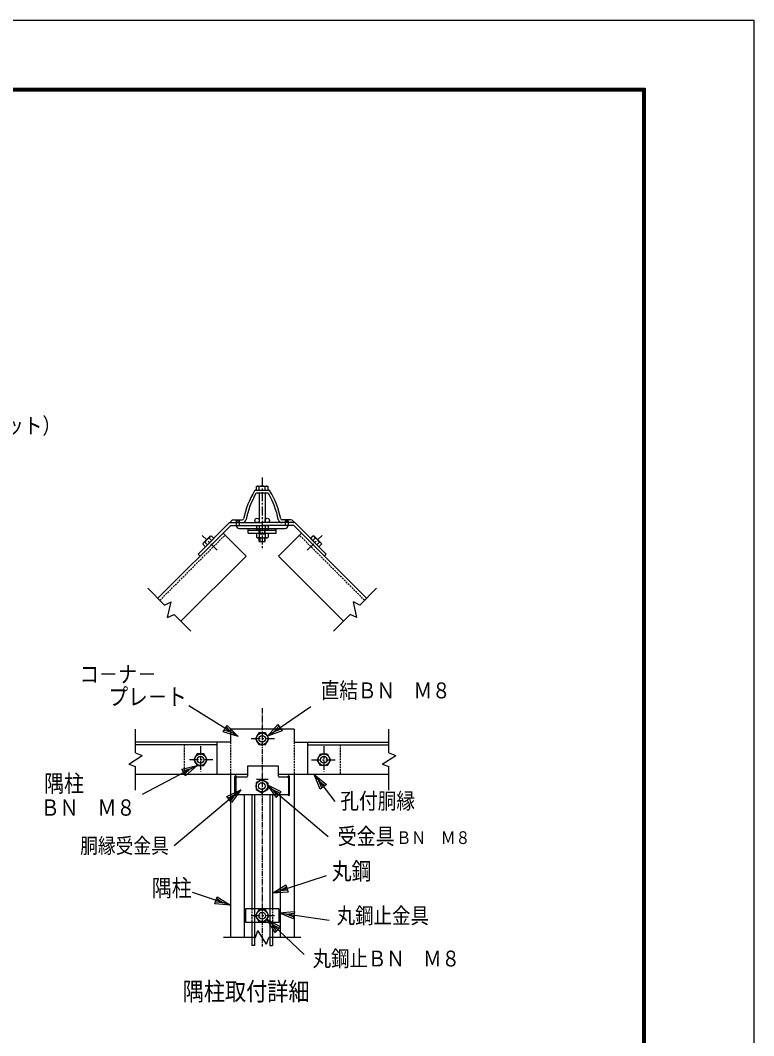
# Model space of a CAD drawing. Units: millimetres, scale not verified. Extents: x -4455 to 4455, y -3150 to 3150.
# Drawn here: x 2427 to 4455, y 342 to 3150 of the extents above; entities that cross this region are included whole.
import ezdxf
from ezdxf.enums import TextEntityAlignment as Align

# ---------------------------------------------------------------- set-up
doc = ezdxf.new("R2010")
doc.units = ezdxf.units.MM
doc.header["$LTSCALE"] = 20
for name, pattern in [('DASHED', [7.5, 6, -1.5]), ('USER1', [1.125, 0.75, -0.125, 0.125, -0.125]), ('USER2', [2, 1.25, -0.25, 0.25, -0.25]), ('USER3', [0.375, 0.25, -0.125])]:
    doc.linetypes.add(name, pattern=pattern)
for name, color, linetype, lineweight in [('0-0_1', 7, 'Continuous', 25), ('0-1_2', 7, 'Continuous', 25), ('0-2_0', 4, 'Continuous', 25), ('0-6_WAKU', 7, 'Continuous', 25)]:
    doc.layers.add(name, color=color, linetype=linetype, lineweight=lineweight)
doc.styles.add('ＭＳ ゴシック', font='')
doc.styles.get('ＭＳ ゴシック').set_extended_font_data('MS Gothic')

# ---------------------------------------------------------------- blocks, each defined once
blk = doc.blocks.new('C60')
at = {"layer": '0-0_1', "color": 4}
blk.add_line((147929, 89326), (145433.4, 86952.5), dxfattribs=at)
blk.add_lwpolyline([(147175.6, 88899.2), (147929, 89326), (147465.1, 88594.9)], close=True, dxfattribs=at)
blk.add_lwpolyline([(147248, 88823.2), (147624.7, 89036.5), (147392.7, 88671)], dxfattribs=at)
blk = doc.blocks.new('C58')
at = {"layer": '0-0_1', "color": 4}
blk.add_line((151790.7, 80814.7), (154604.2, 80500.2), dxfattribs=at)
blk.add_lwpolyline([(152602.2, 80512.7), (151790.7, 80814.7), (152648.9, 80930.1)], close=True, dxfattribs=at)
blk.add_lwpolyline([(152613.9, 80617), (152208.1, 80768.1), (152637.2, 80825.7)], dxfattribs=at)
blk = doc.blocks.new('C56')
at = {"layer": '0-0_1', "color": 4}
blk.add_line((152102.2, 84612), (155089.1, 85592.4), dxfattribs=at)
blk.add_lwpolyline([(152965.8, 84674.4), (152102.2, 84612), (152834.8, 85073.5)], close=True, dxfattribs=at)
blk.add_lwpolyline([(152933, 84774.2), (152501.2, 84742.9), (152867.5, 84973.7)], dxfattribs=at)
blk = doc.blocks.new('C59')
at = {"layer": '0-0_1', "color": 4}
blk.add_line((149771.7, 81596.7), (147678.7, 82303.1), dxfattribs=at)
blk.add_lwpolyline([(149042.9, 82064.3), (149771.7, 81596.7), (148908.6, 81666.3)], close=True, dxfattribs=at)
blk.add_lwpolyline([(149009.3, 81964.8), (149373.7, 81731), (148942.2, 81765.8)], dxfattribs=at)
blk = doc.blocks.new('C57')
at = {"layer": '0-0_1', "color": 4}
blk.add_line((152432.7, 81393.2), (154867.7, 82777.5), dxfattribs=at)
blk.add_lwpolyline([(153266.7, 81625.8), (152432.7, 81393.2), (153059.1, 81990.9)], close=True, dxfattribs=at)
blk.add_lwpolyline([(153214.8, 81717), (152797.8, 81600.8), (153111, 81899.6)], dxfattribs=at)
blk = doc.blocks.new('C54')
at = {"layer": '0-0_1', "color": 4}
blk.add_line((151826.1, 90932.7), (154214.1, 92582.3), dxfattribs=at)
blk.add_lwpolyline([(152636.6, 91237.4), (151826.1, 90932.7), (152397.9, 91582.9)], close=True, dxfattribs=at)
blk.add_lwpolyline([(152576.9, 91323.8), (152171.7, 91171.4), (152457.6, 91496.6)], dxfattribs=at)
blk = doc.blocks.new('C61')
at = {"layer": '0-0_1', "color": 4}
blk.add_line((150198, 90916.6), (147478.4, 92614), dxfattribs=at)
blk.add_lwpolyline([(149596.6, 91539.5), (150198, 90916.6), (149374.2, 91183.2)], close=True, dxfattribs=at)
blk.add_lwpolyline([(149541, 91450.4), (149841.7, 91138.9), (149429.8, 91272.2)], dxfattribs=at)
blk = doc.blocks.new('C55')
at = {"layer": '0-0_1', "color": 4}
blk.add_line((154403.9, 88812.4), (155542.3, 87321.5), dxfattribs=at)
blk.add_lwpolyline([(154746.8, 88017.4), (154403.9, 88812.4), (155080.6, 88272.3)], close=True, dxfattribs=at)
blk.add_lwpolyline([(154830.2, 88081.1), (154658.8, 88478.6), (154997.1, 88208.5)], dxfattribs=at)

msp = doc.modelspace()

# ---------------------------------------------------------------- linework, layer by layer
at = {"layer": '0-0_1', "color": 4, "linetype": 'USER2'}
for p, q in [((3096.07, 1885.67), (3096.07, 1689.42)), ((2971.37, 1684.91), (2930.51, 1725.78)), ((3220.76, 1684.91), (3261.62, 1725.78)), ((3130.3, 1163.3), (3062.35, 1163.3)), ((2925.52, 1142.62), (2925.52, 1072.3)), ((3266.6, 1142.62), (3266.6, 1072.3)), ((2959.76, 1105.36), (2891.81, 1105.36)), ((3232.37, 1105.36), (3300.32, 1105.36)), ((3130.3, 674.11), (3062.35, 674.11))]:
    msp.add_line(p, q, dxfattribs=at)
at = {"layer": '0-0_1'}
for p, q in [((3082.21, 1843.4), (3109.92, 1843.4)), ((3088, 1843.4), (3088, 1760.9)), ((3104.13, 1843.4), (3104.13, 1760.9)), ((2807.43, 1551.87), (3008.95, 1753.4)), ((2918.79, 1673.85), (3005.84, 1760.9)), ((3005.84, 1760.9), (3096.06, 1760.9)), ((3008.4, 1763.46), (3011.15, 1766.2)), ((3008.95, 1753.4), (3096.07, 1753.4)), ((3016.45, 1768.4), (3040.77, 1768.4)), ((3186.29, 1760.9), (3096.07, 1760.9)), ((3183.18, 1753.4), (3096.07, 1753.4)), ((3175.68, 1768.4), (3151.36, 1768.4)), ((3183.73, 1763.46), (3180.98, 1766.2)), ((3384.7, 1551.87), (3183.18, 1753.4)), ((3273.34, 1673.85), (3186.29, 1760.9)), ((3051.38, 1668.55), (2987.74, 1732.19)), ((3140.75, 1668.55), (3204.39, 1732.19)), ((2871.07, 1488.23), (3051.38, 1668.55)), ((2924.1, 1668.55), (2918.8, 1673.85)), ((3321.06, 1488.23), (3140.75, 1668.55)), ((3268.03, 1668.55), (3273.33, 1673.85)), ((3184.1, 1189.48), (3008.03, 1189.48)), ((3008.03, 1189.48), (3008.03, 1154.11)), ((3086.75, 1179.43), (3077.44, 1163.3)), ((3105.38, 1179.43), (3086.75, 1179.43)), ((3184.1, 1189.48), (3184.1, 1154.11)), ((3184.1, 1189.48), (3184.1, 1154.11)), ((3008.03, 1154.11), (2745.52, 1154.11)), ((2970.53, 1154.11), (2970.52, 1064.11)), ((3077.44, 1163.3), (3086.75, 1147.17)), ((3184.1, 1154.11), (3446.6, 1154.11)), ((3221.6, 1154.11), (3221.61, 1064.11)), ((2970.53, 1146.61), (2745.53, 1146.61)), ((3086.75, 1147.17), (3105.38, 1147.17)), ((3221.6, 1146.61), (3446.6, 1146.61)), ((2916.21, 1121.49), (2906.9, 1105.36)), ((2906.9, 1105.36), (2916.21, 1089.23)), ((2934.84, 1121.49), (2916.21, 1121.49)), ((3247.98, 1105.36), (3257.29, 1121.49)), ((3257.29, 1089.23), (3247.98, 1105.36)), ((3257.29, 1121.49), (3275.92, 1121.49)), ((3275.92, 1121.49), (3285.23, 1105.36)), ((3285.23, 1105.36), (3275.92, 1089.23)), ((2916.21, 1089.23), (2934.84, 1089.23)), ((3275.92, 1089.23), (3257.29, 1089.23)), ((3055.17, 1064.11), (2745.53, 1064.11)), ((3008.02, 1064.11), (3008.03, 614.11)), ((3095.12, 1051.12), (3078.99, 1041.81)), ((3111.24, 1041.81), (3095.12, 1051.12)), ((3446.6, 1064.11), (3141.59, 1064.11)), ((3184.1, 1064.11), (3184.1, 614.11)), ((3078.99, 1023.19), (3095.12, 1013.88)), ((3095.12, 1013.88), (3111.24, 1023.19)), ((3046.59, 1009.38), (3046.59, 614.11)), ((3067.58, 1009.38), (3067.58, 693.14)), ((3075.08, 1009.38), (3075.08, 591.61)), ((3117.05, 1009.38), (3117.05, 591.61)), ((3124.55, 1009.38), (3124.55, 693.14)), ((3145.54, 1009.38), (3145.54, 614.11)), ((3142.44, 693.14), (3049.69, 693.14)), ((3049.69, 693.14), (3049.69, 655.07)), ((3086.75, 690.23), (3077.44, 674.11)), ((3077.44, 674.11), (3086.75, 657.98)), ((3105.38, 690.23), (3086.75, 690.23)), ((3142.44, 693.14), (3142.44, 655.07)), ((3142.44, 655.07), (3049.69, 655.07)), ((3067.58, 655.07), (3067.58, 591.61)), ((3086.75, 657.98), (3105.38, 657.98)), ((3124.55, 655.07), (3124.55, 591.61)), ((3075.08, 591.61), (3067.58, 591.61)), ((3117.05, 591.61), (3124.55, 591.61))]:
    msp.add_line(p, q, dxfattribs=at)
at = {"layer": '0-0_1', "linetype": 'USER3'}
for p, q in [((2813.08, 1546.22), (2993.39, 1726.53)), ((3379.05, 1546.22), (3198.74, 1726.53)), ((3008.03, 1154.11), (3008.02, 1064.11)), ((3184.1, 1154.11), (3184.11, 1064.11)), ((2880.52, 1146.61), (2880.53, 1064.11)), ((3311.61, 1146.61), (3311.6, 1064.11)), ((3067.58, 693.14), (3067.58, 655.07)), ((3124.55, 693.14), (3124.55, 655.07))]:
    msp.add_line(p, q, dxfattribs=at)
at = {"layer": '0-0_1', "color": 4}
for p, q in [((3089.59, 1740.5), (3089.59, 1730.28)), ((3089.59, 1732.15), (3089.59, 1730.28)), ((3089.59, 1719.25), (3089.59, 1709.03)), ((3102.55, 1740.5), (3102.55, 1730.28)), ((3102.55, 1732.15), (3102.55, 1730.28)), ((3102.55, 1719.25), (3102.55, 1709.03)), ((2826.08, 1533.22), (2779.76, 1579.54)), ((3366.05, 1533.22), (3412.37, 1579.54)), ((2826.08, 1533.22), (2844.04, 1541.6)), ((2834.45, 1498.51), (2844.04, 1541.6)), ((3357.68, 1498.51), (3348.09, 1541.6)), ((3366.05, 1533.22), (3348.09, 1541.6)), ((2834.45, 1498.51), (2852.41, 1506.88)), ((2898.73, 1460.57), (2852.41, 1506.88)), ((3293.4, 1460.57), (3339.72, 1506.88)), ((3357.68, 1498.51), (3339.72, 1506.88)), ((2745.53, 1123.98), (2745.53, 1189.48)), ((3446.6, 1123.98), (3446.6, 1189.48)), ((2745.53, 1123.98), (2764.15, 1117.2)), ((3446.61, 1123.98), (3465.23, 1117.2)), ((2726.9, 1093.51), (2764.15, 1117.2)), ((3427.98, 1093.51), (3465.23, 1117.2)), ((2726.9, 1093.51), (2745.53, 1086.73)), ((2745.53, 1021.23), (2745.53, 1086.73)), ((3427.98, 1093.51), (3446.61, 1086.73)), ((3446.6, 1021.23), (3446.6, 1086.73)), ((3036.71, 1022.53), (2853.04, 867.44)), ((3109.71, 1035.91), (3278.78, 893.15)), ((3135.03, 1000.8), (3148.58, 1016.85)), ((3001.23, 999.45), (3020.66, 1008.98)), ((3020.66, 1008.98), (3008, 991.42)), ((3077.44, 614.11), (3084.22, 632.73)), ((3107.91, 595.48), (3084.22, 632.73)), ((3077.44, 614.11), (2989.4, 614.11)), ((3107.91, 595.48), (3114.69, 614.11)), ((3202.73, 614.11), (3114.69, 614.11))]:
    msp.add_line(p, q, dxfattribs=at)
at = {"layer": '0-0_1', "color": 4, "linetype": 'USER1'}
msp.add_line((3096.07, 1247.99), (3096.07, 588.64), dxfattribs=at)
at = {"layer": '0-0_1'}
for points in [[(3105.38, 1147.17), (3114.69, 1163.3), (3105.38, 1179.43)], [(2934.84, 1089.23), (2944.15, 1105.36), (2934.84, 1121.49)], [(3105.38, 657.98), (3114.69, 674.11), (3105.38, 690.23)]]:
    msp.add_lwpolyline(points, dxfattribs=at)
at = {"layer": '0-0_1', "color": 4}
msp.add_lwpolyline([(2997.84, 1003.46), (3036.71, 1022.53), (3011.39, 987.41)], close=True, dxfattribs=at)
for points in [[(3148.58, 1016.85), (3109.71, 1035.91), (3135.03, 1000.8)], [(3145.19, 1012.83), (3125.76, 1022.37), (3138.42, 1004.81)]]:
    msp.add_lwpolyline(points, dxfattribs=at)
at = {"layer": '0-0_1'}
for centre, radius in [((3082, 1766.9), 6), ((3110.13, 1766.9), 6), ((3096.07, 1163.3), 16.13), ((3096.07, 1163.3), 9.31), ((2925.52, 1105.36), 16.13), ((2925.52, 1105.36), 9.31), ((3266.6, 1105.36), 16.13), ((3266.6, 1105.36), 9.31), ((3095.12, 1032.5), 16.13), ((3095.12, 1032.5), 9.31), ((3096.07, 674.1), 16.13), ((3096.07, 674.11), 9.31)]:
    msp.add_circle(centre, radius, dxfattribs=at)
for centre, radius, start, end in [((3280.4, 1723.59), 240.55, 148.58104, 168.48707), ((3280.4, 1723.59), 233.55, 149.70091, 168.60635), ((3078.54, 1846.9), 4, 90, 148.58096), ((3082.21, 1839.4), 4, 90, 149.70087), ((3109.92, 1839.4), 4, 30.29913, 90), ((2911.73, 1723.59), 233.55, 11.39365, 30.2991), ((3113.59, 1846.9), 4, 31.41901, 90), ((2911.73, 1723.59), 240.55, 11.5129, 31.41896), ((3040.67, 1771.9), 11, 270, 348.60635), ((3040.77, 1772.4), 4, 270, 348.48706), ((3151.46, 1771.9), 11, 191.39365, 270), ((3151.36, 1772.4), 4, 191.51291, 270), ((3009.47, 1762.4), 1.5, 134.99994, 270), ((3016.45, 1760.9), 7.5, 90, 134.99933), ((3175.68, 1760.9), 7.5, 45.0006, 90.00171), ((3182.66, 1762.4), 1.5, 270, 44.99997)]:
    msp.add_arc(centre, radius, start, end, dxfattribs=at)
at = {"layer": '0-1_2'}
for p, q in [((3082.09, 1862.2), (3079.92, 1860.95)), ((3079.92, 1850.9), (3079.92, 1860.95)), ((3082.09, 1862.2), (3110.04, 1862.2)), ((3088, 1850.9), (3088, 1860.95)), ((3104.14, 1850.9), (3104.14, 1860.95)), ((3110.04, 1862.2), (3112.21, 1860.95)), ((3112.21, 1850.9), (3112.21, 1860.95)), ((3078.54, 1850.9), (3113.59, 1850.9)), ((3079.94, 1753.4), (3079.94, 1741.75)), ((3079.94, 1753.4), (3112.19, 1753.4)), ((3082.1, 1740.5), (3079.94, 1741.75)), ((3088, 1753.4), (3088, 1741.75)), ((3104.13, 1753.4), (3104.13, 1741.75)), ((3110.03, 1740.5), (3112.19, 1741.75)), ((3112.19, 1753.4), (3112.19, 1741.75)), ((2932.74, 1703.77), (2952.51, 1723.54)), ((2939.2, 1694.26), (2962.03, 1717.08)), ((2956.32, 1711.38), (2949.21, 1718.48)), ((2952.51, 1723.54), (2954.92, 1724.19)), ((2962.03, 1717.08), (2954.92, 1724.19)), ((3079.94, 1732.15), (3088.01, 1732.15)), ((3079.94, 1732.15), (3079.94, 1720.5)), ((3082.1, 1719.25), (3079.94, 1720.5)), ((3082.1, 1740.5), (3110.03, 1740.5)), ((3082.1, 1719.25), (3110.03, 1719.25)), ((3088, 1730.28), (3088, 1732.15)), ((3088, 1732.15), (3088, 1720.5)), ((3088, 1730.28), (3104.13, 1730.28)), ((3088, 1709.03), (3088, 1719.25)), ((3088.01, 1730.28), (3088.01, 1740.5)), ((3088.01, 1730.28), (3104.13, 1730.28)), ((3104.13, 1730.28), (3104.13, 1740.5)), ((3104.13, 1730.28), (3104.13, 1732.15)), ((3104.13, 1732.15), (3104.13, 1720.5)), ((3104.13, 1732.15), (3112.19, 1732.15)), ((3104.13, 1709.03), (3104.13, 1719.25)), ((3110.03, 1719.25), (3112.19, 1720.5)), ((3112.19, 1732.15), (3112.19, 1720.5)), ((3230.1, 1717.08), (3237.21, 1724.19)), ((3252.93, 1694.26), (3230.1, 1717.08)), ((3235.81, 1711.38), (3242.92, 1718.48)), ((3239.62, 1723.54), (3237.21, 1724.19)), ((3259.39, 1703.77), (3239.62, 1723.54)), ((2932.74, 1703.77), (2932.09, 1701.36)), ((2939.2, 1694.26), (2932.09, 1701.36)), ((2944.91, 1699.96), (2937.8, 1707.07)), ((3088, 1709.03), (3104.13, 1709.03)), ((3247.22, 1699.96), (3254.33, 1707.07)), ((3252.93, 1694.26), (3260.03, 1701.36)), ((3259.39, 1703.77), (3260.03, 1701.36))]:
    msp.add_line(p, q, dxfattribs=at)
for centre, radius, start, end in [((3082.09, 1847.61), 14.59, 66.11387, 90.00086), ((3096.07, 1835.58), 26.62, 72.35526, 107.65447), ((3110.04, 1847.61), 14.59, 90, 113.88469), ((3082.1, 1755.08), 14.58, 270, 293.8876), ((3096.07, 1767.21), 26.71, 252.41254, 287.55459), ((3110.03, 1755.08), 14.58, 246.12651, 270), ((2961.45, 1694.84), 26.62, 117.35547, 152.65443), ((2962.83, 1713.22), 14.59, 134.99962, 158.88499), ((3082.1, 1733.83), 14.58, 270, 293.8876), ((3096.07, 1745.96), 26.71, 252.41254, 287.55459), ((3110.03, 1733.83), 14.58, 246.12651, 270), ((3229.3, 1713.22), 14.59, 21.11494, 45.0003), ((3230.68, 1694.84), 26.62, 27.34549, 62.64445), ((2943.06, 1693.46), 14.59, 111.114, 135.00058), ((3249.07, 1693.46), 14.59, 44.99934, 68.88593)]:
    msp.add_arc(centre, radius, start, end, dxfattribs=at)
at = {"layer": '0-2_0', "color": 7}
for p, q in [((3024.54, 1766.36), (3032.83, 1766.36)), ((3032.83, 1745.11), (3079.94, 1745.11)), ((3057.19, 1732.15), (3057.19, 1745.11)), ((3112.19, 1745.11), (3159.3, 1745.11)), ((3134.94, 1732.15), (3134.94, 1745.11)), ((3159.3, 1766.36), (3167.59, 1766.36)), ((3057.19, 1740.44), (3134.94, 1740.44)), ((3057.19, 1732.15), (3088.01, 1732.15)), ((3104.13, 1732.15), (3134.94, 1732.15)), ((3141.59, 1087.44), (3055.17, 1087.44)), ((3055.17, 1087.44), (3055.17, 1060.32)), ((3141.59, 1060.32), (3141.59, 1087.44)), ((3020.15, 1008.24), (3020.15, 1058.64)), ((3022.88, 1060.64), (3022.15, 1060.64)), ((3022.15, 1060.64), (3022.88, 1060.64)), ((3023.36, 1055.32), (3023.36, 1011.38)), ((3024.88, 1057.32), (3024.88, 1058.64)), ((3052.17, 1057.32), (3025.36, 1057.32)), ((3078.99, 1041.81), (3078.99, 1023.19)), ((3080.33, 1051.87), (3112.15, 1051.87)), ((3080.33, 1051.87), (3080.33, 1051.82)), ((3080.33, 1051.82), (3112.15, 1051.82)), ((3111.24, 1041.81), (3111.24, 1023.19)), ((3112.15, 1051.87), (3112.15, 1051.82)), ((3167.23, 1057.32), (3144.59, 1057.32)), ((3167.23, 1057.26), (3167.23, 1057.32)), ((3167.25, 1057.32), (3167.25, 1058.64)), ((3168.77, 1055.32), (3168.77, 1011.38)), ((3169.25, 1060.64), (3169.98, 1060.64)), ((3169.98, 1060.64), (3169.25, 1060.64)), ((3171.98, 1008.24), (3171.98, 1058.64)), ((3022.13, 1006.53), (3022.88, 1006.53)), ((3024.88, 1008.53), (3024.88, 1009.38)), ((3025.36, 1009.38), (3167.23, 1009.38)), ((3167.23, 1009.38), (3167.23, 1009.43)), ((3167.25, 1008.53), (3167.25, 1009.38)), ((3170, 1006.53), (3169.25, 1006.53))]:
    msp.add_line(p, q, dxfattribs=at)
at = {"layer": '0-2_0', "color": 7, "linetype": 'DASHED'}
for p, q in [((3024.54, 1766.36), (3024.54, 1753.4)), ((3032.83, 1766.36), (3032.83, 1753.4)), ((3079.94, 1745.11), (3112.19, 1745.11)), ((3159.3, 1766.36), (3159.3, 1753.4)), ((3167.59, 1766.36), (3167.59, 1753.4)), ((3088.01, 1732.15), (3104.13, 1732.15))]:
    msp.add_line(p, q, dxfattribs=at)
at = {"layer": '0-2_0', "color": 7}
for centre, radius, start, end in [((3032.83, 1753.4), 8.29, 180, 270), ((3159.3, 1753.4), 8.29, 270, 0), ((3022.15, 1058.64), 2, 90, 180), ((3022.88, 1058.64), 2, 0, 90), ((3025.36, 1055.32), 2, 90, 180), ((3052.17, 1060.32), 3, 270, 0), ((3144.59, 1060.32), 3, 180, 270), ((3166.77, 1055.32), 2, 0, 90), ((3169.25, 1058.64), 2, 90, 180), ((3169.98, 1058.64), 2, 0, 90), ((3025.36, 1011.38), 2, 180, 270), ((3166.77, 1011.38), 2, 270, 0), ((3022.13, 1008.53), 2, 188.18645, 270), ((3022.88, 1008.53), 2, 270, 0), ((3169.25, 1008.53), 2, 180, 270), ((3170, 1008.53), 2, 270, 351.81355)]:
    msp.add_arc(centre, radius, start, end, dxfattribs=at)
at = {"layer": '0-6_WAKU', "color": 3}
msp.add_lwpolyline([(-4455, 3150), (4455, 3150), (4455, -3150), (-4455, -3150)], close=True, dxfattribs=at)
at = {"layer": '0-6_WAKU'}
for points in [[(-4155, 2962.5), (4155, 2962.5), (4155, -2962.5), (-4155, -2962.5)], [(-4153.13, 2960.62), (4153.12, 2960.62), (4153.12, -2960.63), (-4153.13, -2960.63)], [(-4151.25, 2958.75), (4151.25, 2958.75), (4151.25, -2958.75), (-4151.25, -2958.75)], [(-4149.38, 2956.87), (4149.37, 2956.87), (4149.37, -2956.88), (-4149.38, -2956.88)], [(-4147.5, 2955), (4147.5, 2955), (4147.5, -2955), (-4147.5, -2955)]]:
    msp.add_lwpolyline(points, close=True, dxfattribs=at)

# ---------------------------------------------------------------- block references
at = {"layer": '0-2_0', "xscale": 0.05, "yscale": 0.05}
for name, p in [('C61', (-4480.56, -3376.52)), ('C54', (-4480.56, -3376.52)), ('C55', (-4480.56, -3376.52)), ('C56', (-4480.56, -3494.43)), ('C59', (-4480.56, -3376.52))]:
    msp.add_blockref(name, p, dxfattribs=at)
for name, p, rotation in [('C60', (-5407.77, -1227.95), 344.43451), ('C57', (-5372.2, 2150.17), 322.11462), ('C58', (-5384.08, 2004.57), 323.00048)]:
    msp.add_blockref(name, p, dxfattribs=dict(at, rotation=rotation))

# ---------------------------------------------------------------- texts
at = {"layer": '0-0_1', "color": 4, "style": 'ＭＳ ゴシック', "width": 0.85}
for s, height, p in [('胴縁ＢＮ\u3000Ｍ８（袋ナット）', 44.37, (1871.04, 1993.25)), ('コ－ナ－', 45.89, (2591.17, 1305.04)), ('直結ＢＮ\u3000Ｍ８', 44.2, (3258.21, 1261.62)), ('プレ－ト', 46.63, (2671.28, 1242.17)), ('隅柱', 47.36, (2493.14, 1001.86)), ('孔付胴縁', 44.57, (3312.06, 955.79)), ('ＢＮ\u3000Ｍ８', 45.16, (2483.65, 936.93)), ('受金具', 45.45, (3304.49, 857.49)), ('ＢＮ\u3000Ｍ８', 35.18, (3467.52, 861.72)), ('胴縁受金具', 42.29, (2592.83, 833.84)), ('丸鋼', 47.36, (3288.25, 759.33)), ('隅柱', 47.36, (2791.08, 712.78)), ('丸鋼止金具', 44.05, (3301.84, 639.01)), ('丸鋼止ＢＮ\u3000Ｍ８', 43.92, (3235.58, 520.44)), ('隅柱取付詳細', 50.44, (2876.19, 424.4))]:
    msp.add_text(s, height=height, dxfattribs=at).set_placement(p, align=Align.BOTTOM_LEFT)

doc.saveas('drawing.dxf')
